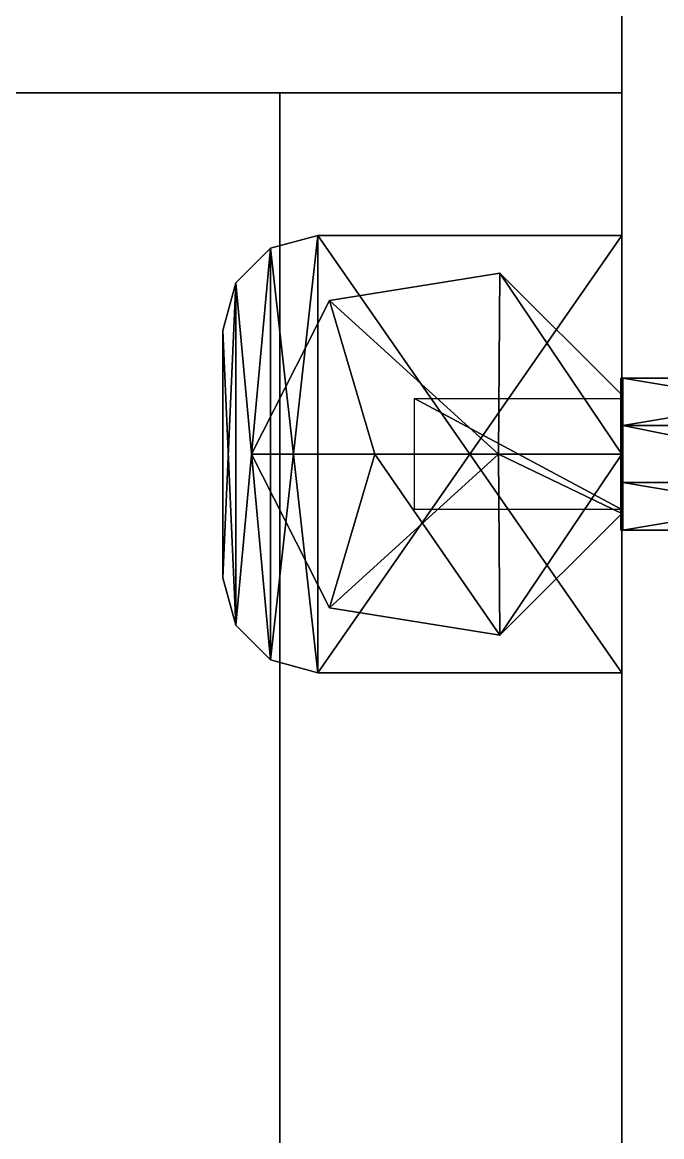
# Model space of a CAD drawing. Extents: x -100 to 4856, y -100 to 4830.
# Drawn here: x 1792.9 to 1826.6, y 447.1 to 505.7 of the extents above; entities that cross this region are included whole.
import ezdxf

# ---------------------------------------------------------------- set-up
doc = ezdxf.new("R2010")
doc.units = 0
for name, color, linetype in [('LAYER0', 7, 'CONTINUOUS'), ('LAYER1209', 7, 'CONTINUOUS'), ('LAYER1214', 7, 'CONTINUOUS'), ('LAYER1215', 254, 'CONTINUOUS'), ('LAYER835', 7, 'CONTINUOUS'), ('LAYER841', 7, 'CONTINUOUS'), ('LAYER844', 7, 'CONTINUOUS'), ('LAYER851', 7, 'CONTINUOUS'), ('LAYER991', 7, 'CONTINUOUS'), ('LAYER992', 7, 'CONTINUOUS')]:
    doc.layers.add(name, color=color, linetype=linetype)

msp = doc.modelspace()

# ---------------------------------------------------------------- linework, layer by layer
at = {"layer": 'LAYER0', "invisible_edges": 1}
for points in [[(4856, 4830, -5), (-100, -100, -5), (-100, 4830, -5), (4856, 4830, -5)], [(-100, -100, -5), (4856, 4830, -5), (4856, -100, -5), (-100, -100, -5)], [(4856, -100), (-100, 4830), (-100, -100), (4856, -100)], [(-100, 4830), (4856, -100), (4856, 4830), (-100, 4830)]]:
    msp.add_3dface(points, dxfattribs=at)
at = {"layer": 'LAYER1209', "invisible_edges": 1}
for points in [[(1824.5, 44.6, 1984), (1040.5, 520, 1984), (1040.5, 44.6, 1984), (1824.5, 44.6, 1984)], [(1040.5, 520, 1984), (1824.5, 44.6, 1984), (1824.5, 520, 1984), (1040.5, 520, 1984)], [(1824.5, 520, 1966), (1040.5, 44.6, 1966), (1040.5, 520, 1966), (1824.5, 520, 1966)], [(1040.5, 44.6, 1966), (1824.5, 520, 1966), (1824.5, 44.6, 1966), (1040.5, 44.6, 1966)], [(1824.5, 44.6, 1984), (1824.5, 520, 1966), (1824.5, 520, 1984), (1824.5, 44.6, 1984)], [(1824.5, 520, 1966), (1824.5, 44.6, 1984), (1824.5, 44.6, 1966), (1824.5, 520, 1966)]]:
    msp.add_3dface(points, dxfattribs=at)
at = {"layer": 'LAYER1214'}
for points in [[(1806, 493.8301, 1966), (1808.5, 494.5, 1964.01), (1806, 493.8301, 1964.01), (1806, 493.8301, 1966)], [(1808.5, 494.5, 1966), (1808.5, 494.5, 1964.01), (1806, 493.8301, 1966), (1808.5, 494.5, 1966)], [(1808.5, 494.5, 1964.01), (1806, 472.1699, 1964.01), (1806, 493.8301, 1964.01), (1808.5, 494.5, 1964.01)], [(1808.5, 471.5, 1964.01), (1806, 472.1699, 1964.01), (1808.5, 494.5, 1964.01), (1808.5, 471.5, 1964.01)], [(1806, 472.1699, 1966), (1808.5, 494.5, 1966), (1806, 493.8301, 1966), (1806, 472.1699, 1966)], [(1808.5, 471.5, 1966), (1808.5, 494.5, 1966), (1806, 472.1699, 1966), (1808.5, 471.5, 1966)], [(1806, 493.8301, 1964.01), (1808.5, 471.5, 1964.01), (1808.5, 494.5, 1964.01), (1806, 493.8301, 1964.01)], [(1806, 493.8301, 1966), (1808.5, 471.5, 1966), (1808.5, 494.5, 1966), (1806, 493.8301, 1966)], [(1808.5, 494.5, 1964.01), (1806, 493.8301, 1966), (1806, 493.8301, 1964.01), (1808.5, 494.5, 1964.01)], [(1808.5, 494.5, 1966), (1806, 493.8301, 1966), (1808.5, 494.5, 1964.01), (1808.5, 494.5, 1966)], [(1824.5, 471.5, 1964.01), (1808.5, 494.5, 1964.01), (1824.5, 494.5, 1964.01), (1824.5, 471.5, 1964.01)], [(1808.5, 471.5, 1964.01), (1808.5, 494.5, 1964.01), (1824.5, 471.5, 1964.01), (1808.5, 471.5, 1964.01)], [(1824.5, 471.5, 1966), (1808.5, 494.5, 1966), (1824.5, 494.5, 1966), (1824.5, 471.5, 1966)], [(1808.5, 471.5, 1966), (1808.5, 494.5, 1966), (1824.5, 471.5, 1966), (1808.5, 471.5, 1966)], [(1808.5, 494.5, 1964.01), (1824.5, 494.5, 1966), (1824.5, 494.5, 1964.01), (1808.5, 494.5, 1964.01)], [(1808.5, 494.5, 1966), (1824.5, 494.5, 1966), (1808.5, 494.5, 1964.01), (1808.5, 494.5, 1966)], [(1808.5, 494.5, 1964.01), (1824.5, 471.5, 1964.01), (1808.5, 471.5, 1964.01), (1808.5, 494.5, 1964.01)], [(1824.5, 494.5, 1964.01), (1824.5, 471.5, 1964.01), (1808.5, 494.5, 1964.01), (1824.5, 494.5, 1964.01)], [(1824.5, 494.5, 1966), (1808.5, 494.5, 1964.01), (1808.5, 494.5, 1966), (1824.5, 494.5, 1966)], [(1824.5, 494.5, 1964.01), (1808.5, 494.5, 1964.01), (1824.5, 494.5, 1966), (1824.5, 494.5, 1964.01)], [(1808.5, 471.5, 1966), (1824.5, 494.5, 1966), (1808.5, 494.5, 1966), (1808.5, 471.5, 1966)], [(1824.5, 471.5, 1966), (1824.5, 494.5, 1966), (1808.5, 471.5, 1966), (1824.5, 471.5, 1966)], [(1824.5, 494.5, 1964.01), (1824.5, 471.5, 1966), (1824.5, 471.5, 1964.01), (1824.5, 494.5, 1964.01)], [(1824.5, 494.5, 1966), (1824.5, 471.5, 1966), (1824.5, 494.5, 1964.01), (1824.5, 494.5, 1966)], [(1824.5, 471.5, 1964.01), (1824.5, 494.5, 1966), (1824.5, 494.5, 1964.01), (1824.5, 471.5, 1964.01)], [(1824.5, 471.5, 1966), (1824.5, 494.5, 1966), (1824.5, 471.5, 1964.01), (1824.5, 471.5, 1966)], [(1804.17, 492, 1966), (1806, 493.8301, 1964.01), (1804.17, 492, 1964.01), (1804.17, 492, 1966)], [(1806, 493.8301, 1966), (1806, 493.8301, 1964.01), (1804.17, 492, 1966), (1806, 493.8301, 1966)], [(1806, 493.8301, 1964.01), (1806, 472.1699, 1964.01), (1804.17, 492, 1964.01), (1806, 493.8301, 1964.01)], [(1804.17, 474, 1966), (1806, 493.8301, 1966), (1804.17, 492, 1966), (1804.17, 474, 1966)], [(1806, 472.1699, 1966), (1806, 493.8301, 1966), (1804.17, 474, 1966), (1806, 472.1699, 1966)], [(1804.17, 492, 1964.01), (1806, 472.1699, 1964.01), (1806, 493.8301, 1964.01), (1804.17, 492, 1964.01)], [(1804.17, 492, 1966), (1806, 472.1699, 1966), (1806, 493.8301, 1966), (1804.17, 492, 1966)], [(1806, 493.8301, 1964.01), (1804.17, 492, 1966), (1804.17, 492, 1964.01), (1806, 493.8301, 1964.01)], [(1806, 493.8301, 1966), (1804.17, 492, 1966), (1806, 493.8301, 1964.01), (1806, 493.8301, 1966)], [(1806, 472.1699, 1964.01), (1808.5, 471.5, 1964.01), (1806, 493.8301, 1964.01), (1806, 472.1699, 1964.01)], [(1806, 472.1699, 1966), (1808.5, 471.5, 1966), (1806, 493.8301, 1966), (1806, 472.1699, 1966)], [(1809.113, 491.0835, 1980), (1818.069, 492.5175, 1966), (1809.113, 491.0835, 1966), (1809.113, 491.0835, 1980)], [(1818.069, 492.5175, 1980), (1818.069, 492.5175, 1966), (1809.113, 491.0835, 1980), (1818.069, 492.5175, 1980)], [(1818.069, 492.5175, 1980), (1809.113, 491.0835, 1980), (1818, 483, 1980), (1818.069, 492.5175, 1980)], [(1818.069, 492.5175, 1966), (1809.113, 491.0835, 1980), (1809.113, 491.0835, 1966), (1818.069, 492.5175, 1966)], [(1818.069, 492.5175, 1980), (1809.113, 491.0835, 1980), (1818.069, 492.5175, 1966), (1818.069, 492.5175, 1980)], [(1818.069, 492.5175, 1980), (1809.113, 491.0835, 1980), (1818, 483, 1980), (1818.069, 492.5175, 1980)], [(1824.5, 483, 1980), (1818.069, 492.5175, 1980), (1818, 483, 1980), (1824.5, 483, 1980)], [(1824.5, 483, 1980), (1818.069, 492.5175, 1980), (1818, 483, 1980), (1824.5, 483, 1980)], [(1824.5, 486.1225, 1980), (1818.069, 492.5175, 1980), (1824.5, 483, 1980), (1824.5, 486.1225, 1980)], [(1818.069, 492.5175, 1966), (1824.5, 486.1225, 1980), (1824.5, 486.1225, 1966), (1818.069, 492.5175, 1966)], [(1818.069, 492.5175, 1980), (1824.5, 486.1225, 1980), (1818.069, 492.5175, 1966), (1818.069, 492.5175, 1980)], [(1824.5, 486.1225, 1966), (1818.069, 492.5175, 1980), (1818.069, 492.5175, 1966), (1824.5, 486.1225, 1966)], [(1824.5, 486.1225, 1980), (1818.069, 492.5175, 1980), (1824.5, 486.1225, 1966), (1824.5, 486.1225, 1980)], [(1824.5, 486.1225, 1980), (1818.069, 492.5175, 1980), (1824.5, 483, 1980), (1824.5, 486.1225, 1980)], [(1803.5, 489.5, 1966), (1804.17, 492, 1964.01), (1803.5, 489.5, 1964.01), (1803.5, 489.5, 1966)], [(1804.17, 492, 1966), (1804.17, 492, 1964.01), (1803.5, 489.5, 1966), (1804.17, 492, 1966)], [(1804.17, 492, 1964.01), (1804.17, 474, 1964.01), (1803.5, 489.5, 1964.01), (1804.17, 492, 1964.01)], [(1803.5, 476.5, 1966), (1804.17, 492, 1966), (1803.5, 489.5, 1966), (1803.5, 476.5, 1966)], [(1804.17, 474, 1966), (1804.17, 492, 1966), (1803.5, 476.5, 1966), (1804.17, 474, 1966)], [(1803.5, 489.5, 1964.01), (1804.17, 474, 1964.01), (1804.17, 492, 1964.01), (1803.5, 489.5, 1964.01)], [(1803.5, 489.5, 1966), (1804.17, 474, 1966), (1804.17, 492, 1966), (1803.5, 489.5, 1966)], [(1804.17, 492, 1964.01), (1803.5, 489.5, 1966), (1803.5, 489.5, 1964.01), (1804.17, 492, 1964.01)], [(1804.17, 492, 1966), (1803.5, 489.5, 1966), (1804.17, 492, 1964.01), (1804.17, 492, 1966)], [(1804.17, 492, 1964.01), (1806, 472.1699, 1964.01), (1804.17, 474, 1964.01), (1804.17, 492, 1964.01)], [(1804.17, 474, 1964.01), (1806, 472.1699, 1964.01), (1804.17, 492, 1964.01), (1804.17, 474, 1964.01)], [(1804.17, 474, 1966), (1806, 472.1699, 1966), (1804.17, 492, 1966), (1804.17, 474, 1966)], [(1811.5, 483, 1980), (1809.113, 491.0835, 1980), (1805, 483, 1980), (1811.5, 483, 1980)], [(1805, 483, 1980), (1809.113, 491.0835, 1966), (1805, 483, 1966), (1805, 483, 1980)], [(1809.113, 491.0835, 1980), (1809.113, 491.0835, 1966), (1805, 483, 1980), (1809.113, 491.0835, 1980)], [(1809.113, 491.0835, 1966), (1805, 483, 1980), (1805, 483, 1966), (1809.113, 491.0835, 1966)], [(1809.113, 491.0835, 1980), (1805, 483, 1980), (1809.113, 491.0835, 1966), (1809.113, 491.0835, 1980)], [(1809.113, 491.0835, 1980), (1805, 483, 1980), (1811.5, 483, 1980), (1809.113, 491.0835, 1980)], [(1818, 483, 1980), (1809.113, 491.0835, 1980), (1811.5, 483, 1980), (1818, 483, 1980)], [(1818, 483, 1980), (1809.113, 491.0835, 1980), (1811.5, 483, 1980), (1818, 483, 1980)], [(1803.5, 476.5, 1966), (1803.5, 489.5, 1964.01), (1803.5, 489.5, 1966), (1803.5, 476.5, 1966)], [(1803.5, 476.5, 1964.01), (1803.5, 489.5, 1964.01), (1803.5, 476.5, 1966), (1803.5, 476.5, 1964.01)], [(1803.5, 476.5, 1964.01), (1803.5, 489.5, 1966), (1803.5, 489.5, 1964.01), (1803.5, 476.5, 1964.01)], [(1803.5, 476.5, 1966), (1803.5, 489.5, 1966), (1803.5, 476.5, 1964.01), (1803.5, 476.5, 1966)], [(1803.5, 489.5, 1964.01), (1804.17, 474, 1964.01), (1803.5, 476.5, 1964.01), (1803.5, 489.5, 1964.01)], [(1803.5, 476.5, 1964.01), (1804.17, 474, 1964.01), (1803.5, 489.5, 1964.01), (1803.5, 476.5, 1964.01)], [(1803.5, 476.5, 1966), (1804.17, 474, 1966), (1803.5, 489.5, 1966), (1803.5, 476.5, 1966)], [(1824.5, 486.1225, 1980), (1824.5, 479.8775, 1966), (1824.5, 486.1225, 1966), (1824.5, 486.1225, 1980)], [(1824.5, 479.8775, 1980), (1824.5, 479.8775, 1966), (1824.5, 486.1225, 1980), (1824.5, 479.8775, 1980)], [(1824.5, 479.8775, 1966), (1824.5, 486.1225, 1980), (1824.5, 486.1225, 1966), (1824.5, 479.8775, 1966)], [(1824.5, 479.8775, 1980), (1824.5, 486.1225, 1980), (1824.5, 479.8775, 1966), (1824.5, 479.8775, 1980)], [(1813.592, 485.9198, 1964), (1824.5, 480.0802, 1964), (1813.592, 480.0802, 1964), (1813.592, 485.9198, 1964)], [(1824.5, 485.9198, 1964), (1824.5, 480.0802, 1964), (1813.592, 485.9198, 1964), (1824.5, 485.9198, 1964)], [(1809.113, 474.9165, 1980), (1811.5, 483, 1980), (1805, 483, 1980), (1809.113, 474.9165, 1980)], [(1805, 483, 1966), (1809.113, 474.9165, 1980), (1805, 483, 1980), (1805, 483, 1966)], [(1809.113, 474.9165, 1966), (1809.113, 474.9165, 1980), (1805, 483, 1966), (1809.113, 474.9165, 1966)], [(1805, 483, 1966), (1809.113, 474.9165, 1980), (1809.113, 474.9165, 1966), (1805, 483, 1966)], [(1805, 483, 1980), (1809.113, 474.9165, 1980), (1805, 483, 1966), (1805, 483, 1980)], [(1809.113, 474.9165, 1980), (1805, 483, 1980), (1811.5, 483, 1980), (1809.113, 474.9165, 1980)], [(1818.069, 473.4825, 1980), (1811.5, 483, 1980), (1809.113, 474.9165, 1980), (1818.069, 473.4825, 1980)], [(1818, 483, 1980), (1809.113, 474.9165, 1980), (1811.5, 483, 1980), (1818, 483, 1980)], [(1818.069, 473.4825, 1980), (1809.113, 474.9165, 1980), (1818, 483, 1980), (1818.069, 473.4825, 1980)], [(1818, 483, 1980), (1811.5, 483, 1980), (1818.069, 473.4825, 1980), (1818, 483, 1980)], [(1824.5, 479.8775, 1980), (1818, 483, 1980), (1818.069, 473.4825, 1980), (1824.5, 479.8775, 1980)], [(1824.5, 483, 1980), (1818, 483, 1980), (1824.5, 479.8775, 1980), (1824.5, 483, 1980)], [(1824.5, 483, 1980), (1818.069, 473.4825, 1980), (1818, 483, 1980), (1824.5, 483, 1980)], [(1824.5, 479.8775, 1980), (1818.069, 473.4825, 1980), (1824.5, 483, 1980), (1824.5, 479.8775, 1980)], [(1818.069, 473.4825, 1966), (1824.5, 479.8775, 1980), (1818.069, 473.4825, 1980), (1818.069, 473.4825, 1966)], [(1824.5, 479.8775, 1966), (1824.5, 479.8775, 1980), (1818.069, 473.4825, 1966), (1824.5, 479.8775, 1966)], [(1818.069, 473.4825, 1966), (1824.5, 479.8775, 1980), (1824.5, 479.8775, 1966), (1818.069, 473.4825, 1966)], [(1818.069, 473.4825, 1980), (1824.5, 479.8775, 1980), (1818.069, 473.4825, 1966), (1818.069, 473.4825, 1980)], [(1803.5, 476.5, 1964.01), (1804.17, 474, 1966), (1803.5, 476.5, 1966), (1803.5, 476.5, 1964.01)], [(1804.17, 474, 1964.01), (1804.17, 474, 1966), (1803.5, 476.5, 1964.01), (1804.17, 474, 1964.01)], [(1804.17, 474, 1964.01), (1803.5, 476.5, 1966), (1803.5, 476.5, 1964.01), (1804.17, 474, 1964.01)], [(1804.17, 474, 1966), (1803.5, 476.5, 1966), (1804.17, 474, 1964.01), (1804.17, 474, 1966)], [(1809.113, 474.9165, 1966), (1818.069, 473.4825, 1980), (1809.113, 474.9165, 1980), (1809.113, 474.9165, 1966)], [(1818.069, 473.4825, 1966), (1818.069, 473.4825, 1980), (1809.113, 474.9165, 1966), (1818.069, 473.4825, 1966)], [(1809.113, 474.9165, 1966), (1818.069, 473.4825, 1980), (1818.069, 473.4825, 1966), (1809.113, 474.9165, 1966)], [(1809.113, 474.9165, 1980), (1818.069, 473.4825, 1980), (1809.113, 474.9165, 1966), (1809.113, 474.9165, 1980)], [(1804.17, 474, 1964.01), (1806, 472.1699, 1966), (1804.17, 474, 1966), (1804.17, 474, 1964.01)], [(1806, 472.1699, 1964.01), (1806, 472.1699, 1966), (1804.17, 474, 1964.01), (1806, 472.1699, 1964.01)], [(1806, 472.1699, 1964.01), (1804.17, 474, 1966), (1804.17, 474, 1964.01), (1806, 472.1699, 1964.01)], [(1806, 472.1699, 1966), (1804.17, 474, 1966), (1806, 472.1699, 1964.01), (1806, 472.1699, 1966)], [(1806, 472.1699, 1964.01), (1808.5, 471.5, 1966), (1806, 472.1699, 1966), (1806, 472.1699, 1964.01)], [(1808.5, 471.5, 1964.01), (1808.5, 471.5, 1966), (1806, 472.1699, 1964.01), (1808.5, 471.5, 1964.01)], [(1808.5, 471.5, 1964.01), (1806, 472.1699, 1966), (1806, 472.1699, 1964.01), (1808.5, 471.5, 1964.01)], [(1808.5, 471.5, 1966), (1806, 472.1699, 1966), (1808.5, 471.5, 1964.01), (1808.5, 471.5, 1966)], [(1808.5, 471.5, 1966), (1824.5, 471.5, 1964.01), (1808.5, 471.5, 1964.01), (1808.5, 471.5, 1966)], [(1824.5, 471.5, 1966), (1824.5, 471.5, 1964.01), (1808.5, 471.5, 1966), (1824.5, 471.5, 1966)], [(1824.5, 471.5, 1964.01), (1808.5, 471.5, 1966), (1808.5, 471.5, 1964.01), (1824.5, 471.5, 1964.01)], [(1824.5, 471.5, 1966), (1808.5, 471.5, 1966), (1824.5, 471.5, 1964.01), (1824.5, 471.5, 1966)]]:
    msp.add_3dface(points, dxfattribs=at)
at = {"layer": 'LAYER1215'}
for points in [[(1824.55, 484.5, 1974.83), (1824.45, 487, 1971.5), (1824.45, 484.5, 1974.83), (1824.55, 484.5, 1974.83)], [(1824.55, 487, 1971.5), (1824.45, 487, 1971.5), (1824.55, 484.5, 1974.83), (1824.55, 487, 1971.5)], [(1824.55, 487, 1971.5), (1824.45, 484.5, 1968.17), (1824.45, 487, 1971.5), (1824.55, 487, 1971.5)], [(1824.55, 484.5, 1968.17), (1824.45, 484.5, 1968.17), (1824.55, 487, 1971.5), (1824.55, 484.5, 1968.17)], [(1824.45, 487, 1975.5), (1824.45, 479, 1967.5), (1824.45, 479, 1975.5), (1824.45, 487, 1975.5)], [(1824.45, 487, 1967.5), (1824.45, 479, 1967.5), (1824.45, 487, 1975.5), (1824.45, 487, 1967.5)], [(1824.55, 487, 1975.5), (1824.45, 487, 1967.5), (1824.45, 487, 1975.5), (1824.55, 487, 1975.5)], [(1824.55, 487, 1967.5), (1824.45, 487, 1967.5), (1824.55, 487, 1975.5), (1824.55, 487, 1967.5)], [(1824.55, 479, 1967.5), (1824.45, 487, 1967.5), (1824.55, 487, 1967.5), (1824.55, 479, 1967.5)], [(1824.45, 479, 1967.5), (1824.45, 487, 1967.5), (1824.55, 479, 1967.5), (1824.45, 479, 1967.5)], [(1824.55, 487, 1975.5), (1824.45, 479, 1975.5), (1824.55, 479, 1975.5), (1824.55, 487, 1975.5)], [(1824.45, 487, 1975.5), (1824.45, 479, 1975.5), (1824.55, 487, 1975.5), (1824.45, 487, 1975.5)], [(1839.45, 484.5, 1974.83), (1824.55, 487, 1971.5), (1824.55, 484.5, 1974.83), (1839.45, 484.5, 1974.83)], [(1839.45, 487, 1971.5), (1824.55, 487, 1971.5), (1839.45, 484.5, 1974.83), (1839.45, 487, 1971.5)], [(1839.45, 487, 1971.5), (1824.55, 484.5, 1968.17), (1824.55, 487, 1971.5), (1839.45, 487, 1971.5)], [(1839.45, 484.5, 1968.17), (1824.55, 484.5, 1968.17), (1839.45, 487, 1971.5), (1839.45, 484.5, 1968.17)], [(1824.55, 479, 1975.5), (1824.55, 487, 1967.5), (1824.55, 487, 1975.5), (1824.55, 479, 1975.5)], [(1824.55, 479, 1967.5), (1824.55, 487, 1967.5), (1824.55, 479, 1975.5), (1824.55, 479, 1967.5)], [(1824.45, 481.5, 1974.83), (1824.55, 484.5, 1974.83), (1824.45, 484.5, 1974.83), (1824.45, 481.5, 1974.83)], [(1824.55, 481.5, 1974.83), (1824.55, 484.5, 1974.83), (1824.45, 481.5, 1974.83), (1824.55, 481.5, 1974.83)], [(1824.55, 481.5, 1968.17), (1824.45, 484.5, 1968.17), (1824.55, 484.5, 1968.17), (1824.55, 481.5, 1968.17)], [(1824.45, 481.5, 1968.17), (1824.45, 484.5, 1968.17), (1824.55, 481.5, 1968.17), (1824.45, 481.5, 1968.17)], [(1839.45, 481.5, 1974.83), (1824.55, 484.5, 1974.83), (1824.55, 481.5, 1974.83), (1839.45, 481.5, 1974.83)], [(1839.45, 484.5, 1974.83), (1824.55, 484.5, 1974.83), (1839.45, 481.5, 1974.83), (1839.45, 484.5, 1974.83)], [(1839.45, 481.5, 1968.17), (1824.55, 484.5, 1968.17), (1839.45, 484.5, 1968.17), (1839.45, 481.5, 1968.17)], [(1824.55, 481.5, 1968.17), (1824.55, 484.5, 1968.17), (1839.45, 481.5, 1968.17), (1824.55, 481.5, 1968.17)], [(1824.45, 481.5, 1974.83), (1824.55, 479, 1971.5), (1824.55, 481.5, 1974.83), (1824.45, 481.5, 1974.83)], [(1824.45, 479, 1971.5), (1824.55, 479, 1971.5), (1824.45, 481.5, 1974.83), (1824.45, 479, 1971.5)], [(1824.45, 479, 1971.5), (1824.55, 481.5, 1968.17), (1824.55, 479, 1971.5), (1824.45, 479, 1971.5)], [(1824.45, 481.5, 1968.17), (1824.55, 481.5, 1968.17), (1824.45, 479, 1971.5), (1824.45, 481.5, 1968.17)], [(1824.55, 481.5, 1974.83), (1839.45, 479, 1971.5), (1839.45, 481.5, 1974.83), (1824.55, 481.5, 1974.83)], [(1824.55, 479, 1971.5), (1839.45, 479, 1971.5), (1824.55, 481.5, 1974.83), (1824.55, 479, 1971.5)], [(1824.55, 479, 1971.5), (1839.45, 481.5, 1968.17), (1839.45, 479, 1971.5), (1824.55, 479, 1971.5)], [(1824.55, 481.5, 1968.17), (1839.45, 481.5, 1968.17), (1824.55, 479, 1971.5), (1824.55, 481.5, 1968.17)], [(1824.55, 479, 1967.5), (1824.45, 479, 1975.5), (1824.45, 479, 1967.5), (1824.55, 479, 1967.5)], [(1824.55, 479, 1975.5), (1824.45, 479, 1975.5), (1824.55, 479, 1967.5), (1824.55, 479, 1975.5)]]:
    msp.add_3dface(points, dxfattribs=at)
at = {"layer": 'LAYER835', "invisible_edges": 1}
for points in [[(1824.5, 44.6, 866), (1040.5, 520, 866), (1040.5, 44.6, 866), (1824.5, 44.6, 866)], [(1040.5, 520, 866), (1824.5, 44.6, 866), (1824.5, 520, 866), (1040.5, 520, 866)], [(1824.5, 520, 848), (1040.5, 44.6, 848), (1040.5, 520, 848), (1824.5, 520, 848)], [(1040.5, 44.6, 848), (1824.5, 520, 848), (1824.5, 44.6, 848), (1040.5, 44.6, 848)], [(1824.5, 44.6, 866), (1824.5, 520, 848), (1824.5, 520, 866), (1824.5, 44.6, 866)], [(1824.5, 520, 848), (1824.5, 44.6, 866), (1824.5, 44.6, 848), (1824.5, 520, 848)]]:
    msp.add_3dface(points, dxfattribs=at)
at = {"layer": 'LAYER841', "invisible_edges": 1}
for points in [[(1824.5, 20, 2540), (1824.5, 580), (1824.5, 20), (1824.5, 20, 2540)], [(1824.5, 580), (1824.5, 20, 2540), (1824.5, 580, 2540), (1824.5, 580)], [(1842.5, 20), (1824.5, 580), (1842.5, 580), (1842.5, 20)], [(1824.5, 580), (1842.5, 20), (1824.5, 20), (1824.5, 580)], [(1824.5, 20, 2540), (1842.5, 580, 2540), (1824.5, 580, 2540), (1824.5, 20, 2540)], [(1842.5, 580, 2540), (1824.5, 20, 2540), (1842.5, 20, 2540), (1842.5, 580, 2540)]]:
    msp.add_3dface(points, dxfattribs=at)
at = {"layer": 'LAYER844', "invisible_edges": 1}
for points in [[(1040.5, 20, 80), (1824.5, 580, 80), (1824.5, 20, 80), (1040.5, 20, 80)], [(1824.5, 580, 80), (1040.5, 20, 80), (1040.5, 580, 80), (1824.5, 580, 80)], [(1040.5, 580, 98), (1824.5, 20, 98), (1824.5, 580, 98), (1040.5, 580, 98)], [(1824.5, 20, 98), (1040.5, 580, 98), (1040.5, 20, 98), (1824.5, 20, 98)], [(1824.5, 20, 98), (1824.5, 580, 80), (1824.5, 580, 98), (1824.5, 20, 98)], [(1824.5, 580, 80), (1824.5, 20, 98), (1824.5, 20, 80), (1824.5, 580, 80)]]:
    msp.add_3dface(points, dxfattribs=at)
at = {"layer": 'LAYER851', "invisible_edges": 1}
for points in [[(1824.5, 20, 2539), (1040.5, 580, 2539), (1040.5, 20, 2539), (1824.5, 20, 2539)], [(1040.5, 580, 2539), (1824.5, 20, 2539), (1824.5, 580, 2539), (1040.5, 580, 2539)], [(1824.5, 580, 2521), (1040.5, 20, 2521), (1040.5, 580, 2521), (1824.5, 580, 2521)], [(1040.5, 20, 2521), (1824.5, 580, 2521), (1824.5, 20, 2521), (1040.5, 20, 2521)], [(1824.5, 20, 2539), (1824.5, 580, 2521), (1824.5, 580, 2539), (1824.5, 20, 2539)], [(1824.5, 580, 2521), (1824.5, 20, 2539), (1824.5, 20, 2521), (1824.5, 580, 2521)]]:
    msp.add_3dface(points, dxfattribs=at)
at = {"layer": 'LAYER991', "invisible_edges": 1}
for points in [[(1788.5, 102, 848), (1806.5, 502, 848), (1788.5, 502, 848), (1788.5, 102, 848)], [(1806.5, 502, 848), (1788.5, 102, 848), (1806.5, 102, 848), (1806.5, 502, 848)], [(1788.5, 502, 98), (1806.5, 502, 848), (1806.5, 502, 98), (1788.5, 502, 98)], [(1806.5, 502, 848), (1788.5, 502, 98), (1788.5, 502, 848), (1806.5, 502, 848)], [(1806.5, 102, 98), (1788.5, 502, 98), (1806.5, 502, 98), (1806.5, 102, 98)], [(1788.5, 502, 98), (1806.5, 102, 98), (1788.5, 102, 98), (1788.5, 502, 98)], [(1806.5, 102, 98), (1806.5, 502, 848), (1806.5, 102, 848), (1806.5, 102, 98)], [(1806.5, 502, 848), (1806.5, 102, 98), (1806.5, 502, 98), (1806.5, 502, 848)]]:
    msp.add_3dface(points, dxfattribs=at)
at = {"layer": 'LAYER992', "invisible_edges": 1}
for points in [[(1806.5, 422, 848), (1824.5, 502, 848), (1806.5, 502, 848), (1806.5, 422, 848)], [(1824.5, 502, 848), (1806.5, 422, 848), (1824.5, 422, 848), (1824.5, 502, 848)], [(1806.5, 502, 98), (1824.5, 502, 848), (1824.5, 502, 98), (1806.5, 502, 98)], [(1824.5, 502, 848), (1806.5, 502, 98), (1806.5, 502, 848), (1824.5, 502, 848)], [(1824.5, 422, 98), (1806.5, 502, 98), (1824.5, 502, 98), (1824.5, 422, 98)], [(1806.5, 502, 98), (1824.5, 422, 98), (1806.5, 422, 98), (1806.5, 502, 98)], [(1806.5, 502, 98), (1806.5, 422, 848), (1806.5, 502, 848), (1806.5, 502, 98)], [(1806.5, 422, 848), (1806.5, 502, 98), (1806.5, 422, 98), (1806.5, 422, 848)], [(1824.5, 422, 98), (1824.5, 502, 848), (1824.5, 422, 848), (1824.5, 422, 98)], [(1824.5, 502, 848), (1824.5, 422, 98), (1824.5, 502, 98), (1824.5, 502, 848)]]:
    msp.add_3dface(points, dxfattribs=at)

doc.saveas('drawing.dxf')
